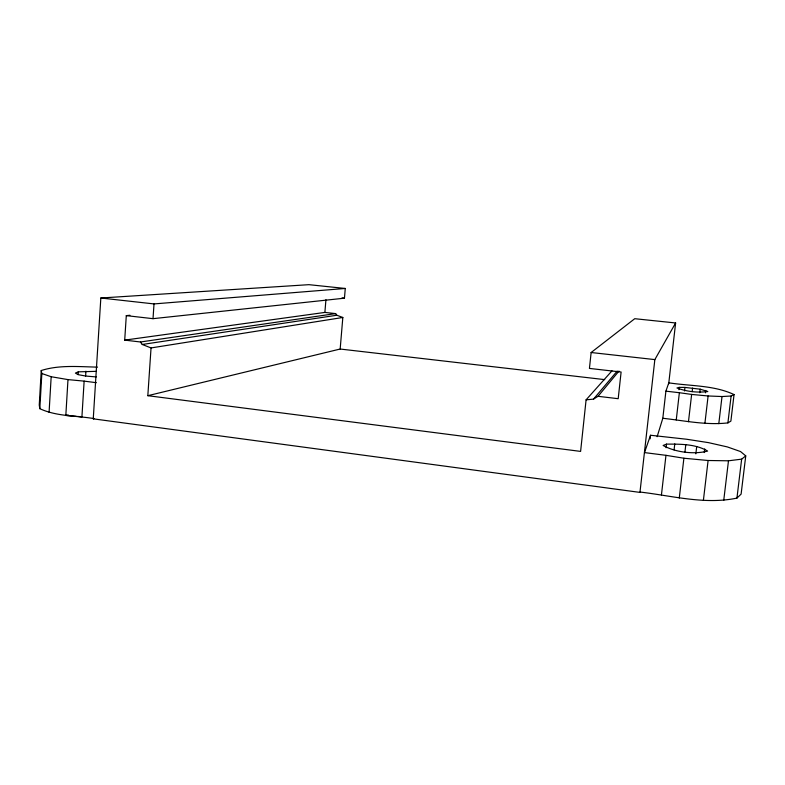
<?xml version="1.0" encoding="UTF-8"?>
<svg xmlns="http://www.w3.org/2000/svg" width="785" height="785" viewBox="0 0 785 785"><rect width="100%" height="100%" fill="white"/><g stroke="black" fill="none" stroke-linecap="round" stroke-linejoin="round"><path stroke-width="1.18" d="M97.526 367.125C78.824 366.742 59.326 364.74 41.252 370.52L39.25 405.089L39.819 408.681C56.785 416.59 75.988 415.51 94.092 418.621L93.258 418.837L100.833 298.006L308.927 284.67L345.272 288.468L344.458 298.182L153.016 318.671L126.297 315.629L124.707 340.121L140.446 341.985L335.637 313.598L336.843 315.236L342.829 317.474L340.17 349.031L147.825 395.689L151.044 347.932L142.232 344.478L140.446 341.985M39.819 408.681L41.85 373.532L41.252 370.52M49.082 412.341L51.172 376.731L41.85 373.532M76.371 416.305L65.822 415.461L67.981 379.606L51.172 376.731M78.166 374.278L78.314 371.835L96.153 371.344M67.981 379.606L84.132 381.127L81.915 416.972L77.538 416.403M85.624 376.044L85.918 371.207M153.016 318.671L154.017 303.923L345.272 288.468M124.707 340.121L324.882 312.42L325.932 299.713M611.986 370.844L586.091 399.84L580.606 451.404L147.825 395.689M668.702 383.796L675.62 322.969L634.751 318.7L591.134 352.514L589.437 368.42L621.112 372.031L618.197 398.701L598.033 396.307L593.519 399.123L586.091 399.84M93.258 418.837L639.952 492.401L654.847 359.599L675.62 322.969M650.117 438.854L650.529 435.253L686.561 439.237L708.443 442.632L727.342 446.92L740.53 451.552L745.75 455.869L741.109 494.108L736.938 498.102C704.685 504.863 672.117 495.757 640.06 492.048L639.952 492.401M662.815 418.277L665.896 391.156L668.791 382.835C690.486 386.171 713.948 385.111 734.053 394.57L730.884 421.103L727.901 422.899C706.098 425.372 684.402 420.662 662.815 418.277L657.133 436.705M666.092 447.744L666.504 444.124C680.222 444.084 695.598 443.937 707.638 451.071C694.117 454.643 675.306 452.337 663.119 445.468L666.504 444.124M661.441 494.923L665.965 455.329L644.485 452.592L650.529 435.253M678.956 389.752L679.231 387.378L684.942 387.427L700.191 389.183L707.795 391.529C697.688 392.892 686.473 391.627 676.964 387.967L679.231 387.378M676.258 419.906L679.368 392.716L665.896 391.156M674.08 449.883L674.776 443.878M684.54 390.969L684.942 387.427M679.28 498.053L683.892 458.224L665.965 455.329M684.952 451.993L685.776 444.801M688.474 421.722L691.634 394.433L679.368 392.716M692.174 391.627L692.586 388.075M699.778 392.745L700.191 389.183M695.844 453.858L696.688 446.626M705.47 392.824L705.754 390.439M704.91 423.262L708.109 395.974L722.014 396.533L731.11 396.023L734.053 394.57M704.273 452.562L704.694 448.912M703.399 500.33L708.099 460.501L728.48 460.805L741.648 459.147L745.75 455.869M718.795 423.674L722.014 396.533M727.901 422.899L731.11 396.023M723.741 500.32L728.48 460.805M736.938 498.102L741.648 459.147M598.033 396.307L618.963 371.06M593.519 399.123L617.236 371.05M78.314 371.835L75.399 373.091L78.098 374.641L85.751 376.054L96.3 376.937M65.822 415.461L68.187 414.853M151.044 347.932L342.829 317.474M142.232 344.478L336.843 315.236M126.297 315.629L129.957 315.266M691.634 394.433L708.109 395.974M683.892 458.224L708.099 460.501M342.024 297.927L344.458 298.182M324.882 312.42L335.637 313.598M100.833 298.006L154.017 303.923M591.134 352.514L654.847 359.599M340.17 349.031L604.705 379.626M84.132 381.127L96.349 382.688"/></g></svg>
